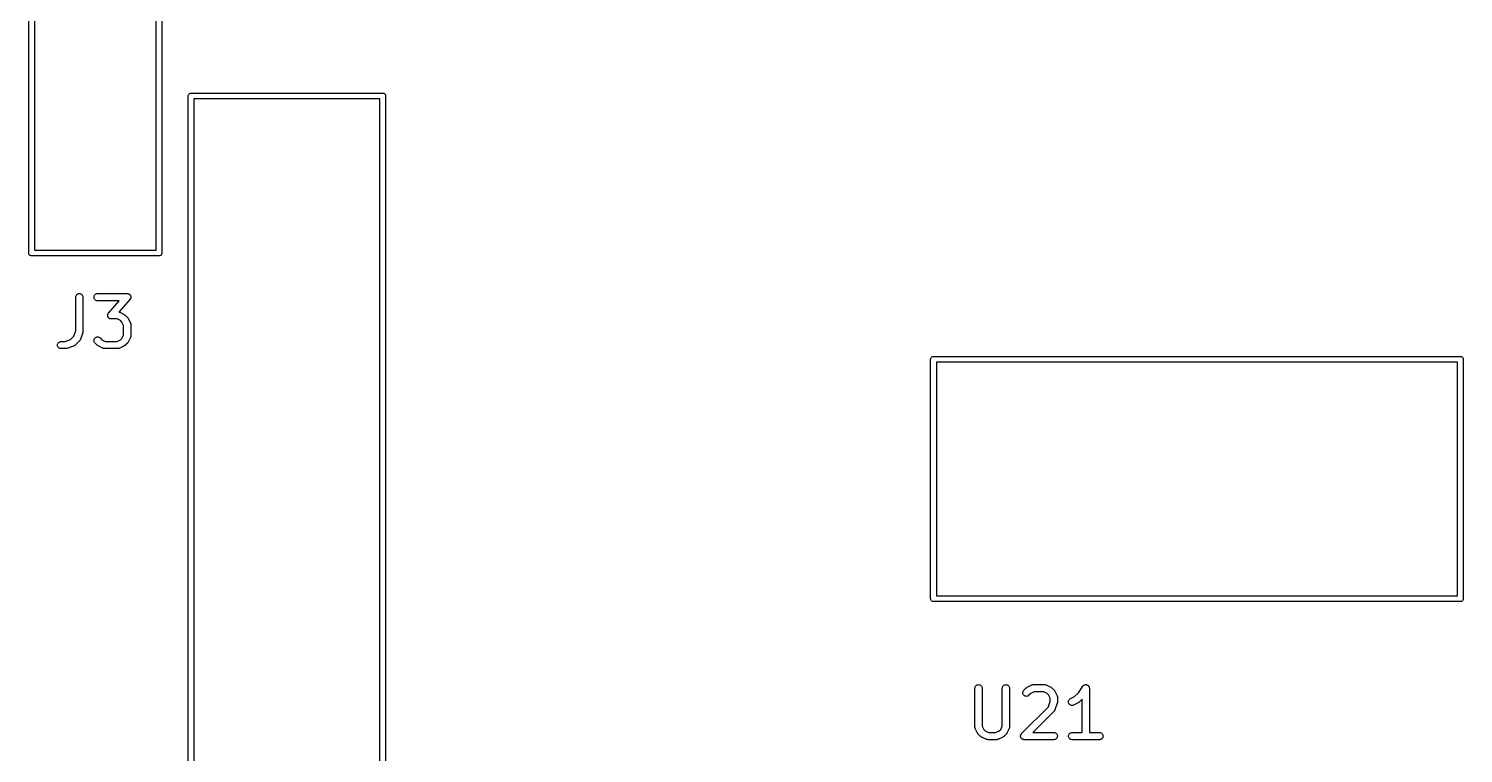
# Model space of a CAD drawing. Extents: x 0.8 to 4.32, y -4.33 to -0.8.
# Drawn here: x 0.802 to 1.981, y -2.007 to -1.411 of the extents above; entities that cross this region are included whole.
import ezdxf

# ---------------------------------------------------------------- set-up
doc = ezdxf.new("R2010")
doc.units = 0
doc.header["$MEASUREMENT"] = 0
doc.layers.add('BLACK', color=7, linetype='CONTINUOUS')

msp = doc.modelspace()

# ---------------------------------------------------------------- linework, layer by layer
at = {"layer": 'BLACK', "linetype": 'CONTINUOUS'}
for p, q in [((0.801575, -1.59555), (0.801575, -1.09342)), ((0.806299, -1.09567), (0.806299, -1.59331)), ((0.906299, -1.59331), (0.906299, -1.09567)), ((0.911024, -1.09342), (0.911024, -1.59555)), ((0.932666, -1.46654), (0.932711, -1.46607)), ((0.932677, -1.46665), (0.932666, -1.46654)), ((0.932677, -1.89949), (0.932677, -1.46665)), ((0.932711, -1.46607), (0.932846, -1.46563)), ((0.932846, -1.46563), (0.933066, -1.46522)), ((0.933066, -1.46522), (0.933361, -1.46486)), ((0.933361, -1.46486), (0.933721, -1.46456)), ((0.933721, -1.46456), (0.934131, -1.46434)), ((0.934131, -1.46434), (0.934576, -1.46421)), ((0.934576, -1.46421), (0.934923, -1.46417)), ((0.934923, -1.46417), (0.935039, -1.46416)), ((0.934923, -1.46417), (0.934923, -1.46417)), ((0.935039, -1.46416), (0.935155, -1.46417)), ((0.935155, -1.46417), (1.0924, -1.46417)), ((1.09016, -1.4689), (0.937402, -1.4689)), ((0.937402, -1.4689), (0.937402, -2.12362)), ((1.09016, -1.89949), (1.09016, -1.4689)), ((1.0924, -1.46417), (1.09252, -1.46416)), ((1.09252, -1.46416), (1.09264, -1.46417)), ((1.09264, -1.46417), (1.09264, -1.46417)), ((1.09264, -1.46417), (1.09298, -1.46421)), ((1.09298, -1.46421), (1.09343, -1.46434)), ((1.09343, -1.46434), (1.09384, -1.46456)), ((1.09384, -1.46456), (1.0942, -1.46486)), ((1.0942, -1.46486), (1.09449, -1.46522)), ((1.09449, -1.46522), (1.09471, -1.46563)), ((1.09471, -1.46563), (1.09485, -1.46607)), ((1.09485, -1.46607), (1.09489, -1.46654)), ((1.09489, -1.46654), (1.09488, -1.46665)), ((1.09488, -1.46665), (1.09488, -2.24763)), ((0.801563, -1.59567), (0.801575, -1.59555)), ((0.801609, -1.59613), (0.801563, -1.59567)), ((0.801744, -1.59658), (0.801609, -1.59613)), ((0.801963, -1.59699), (0.801744, -1.59658)), ((0.802259, -1.59735), (0.801963, -1.59699)), ((0.802618, -1.59764), (0.802259, -1.59735)), ((0.803029, -1.59786), (0.802618, -1.59764)), ((0.803474, -1.598), (0.803029, -1.59786)), ((0.803821, -1.59803), (0.803474, -1.598)), ((0.803937, -1.59804), (0.803821, -1.59803)), ((0.803821, -1.59803), (0.803821, -1.59803)), ((0.804053, -1.59803), (0.803937, -1.59804)), ((0.908545, -1.59803), (0.804053, -1.59803)), ((0.806299, -1.59331), (0.906299, -1.59331)), ((0.908661, -1.59804), (0.908545, -1.59803)), ((0.909124, -1.598), (0.908661, -1.59804)), ((0.90957, -1.59786), (0.909124, -1.598)), ((0.90998, -1.59764), (0.90957, -1.59786)), ((0.91034, -1.59735), (0.90998, -1.59764)), ((0.910635, -1.59699), (0.91034, -1.59735)), ((0.910854, -1.59658), (0.910635, -1.59699)), ((0.910989, -1.59613), (0.910854, -1.59658)), ((0.911024, -1.59579), (0.910989, -1.59613)), ((0.911024, -1.59555), (0.911035, -1.59567)), ((0.911035, -1.59567), (0.911024, -1.59579)), ((0.911024, -1.59579), (0.911024, -1.59579)), ((0.840223, -1.63194), (0.840288, -1.63137)), ((0.840223, -1.63198), (0.840223, -1.63194)), ((0.840223, -1.65963), (0.840223, -1.63198)), ((0.840288, -1.63137), (0.840462, -1.63082)), ((0.840462, -1.63082), (0.840739, -1.63032)), ((0.840739, -1.63032), (0.84111, -1.62987)), ((0.84111, -1.62987), (0.841559, -1.62951)), ((0.841559, -1.62951), (0.84207, -1.62925)), ((0.84207, -1.62925), (0.842623, -1.62908)), ((0.842623, -1.62908), (0.843196, -1.62903)), ((0.843196, -1.62903), (0.84377, -1.62909)), ((0.84377, -1.62909), (0.84432, -1.62926)), ((0.84432, -1.62926), (0.844827, -1.62954)), ((0.844827, -1.62954), (0.845271, -1.6299)), ((0.845271, -1.6299), (0.845635, -1.63035)), ((0.845635, -1.63035), (0.845906, -1.63086)), ((0.845906, -1.63086), (0.846072, -1.63141)), ((0.846072, -1.63141), (0.846129, -1.63198)), ((0.846129, -1.63198), (0.846129, -1.6601)), ((0.855221, -1.63196), (0.855282, -1.63139)), ((0.855274, -1.63254), (0.855221, -1.63196)), ((0.855436, -1.63309), (0.855274, -1.63254)), ((0.855282, -1.63139), (0.855452, -1.63084)), ((0.855703, -1.6336), (0.855436, -1.63309)), ((0.855452, -1.63084), (0.855726, -1.63033)), ((0.856064, -1.63405), (0.855703, -1.6336)), ((0.855726, -1.63033), (0.856093, -1.62989)), ((0.856506, -1.63442), (0.856064, -1.63405)), ((0.856093, -1.62989), (0.85654, -1.62952)), ((0.857011, -1.6347), (0.856506, -1.63442)), ((0.85654, -1.62952), (0.857049, -1.62925)), ((0.85756, -1.63487), (0.857011, -1.6347)), ((0.857049, -1.62925), (0.8576, -1.62909)), ((0.858133, -1.63494), (0.85756, -1.63487)), ((0.8576, -1.62909), (0.858174, -1.62903)), ((0.858174, -1.63494), (0.858133, -1.63494)), ((0.858174, -1.62903), (0.882546, -1.62903)), ((0.876039, -1.63494), (0.858174, -1.63494)), ((0.8672, -1.64504), (0.876039, -1.63494)), ((0.884768, -1.63393), (0.875835, -1.64414)), ((0.882546, -1.62903), (0.882587, -1.62903)), ((0.882587, -1.62903), (0.882771, -1.62905)), ((0.882771, -1.62905), (0.882956, -1.62906)), ((0.882956, -1.62906), (0.883057, -1.62908)), ((0.883057, -1.62908), (0.88316, -1.6291)), ((0.88316, -1.6291), (0.883336, -1.62915)), ((0.883336, -1.62915), (0.883516, -1.62919)), ((0.883516, -1.62919), (0.88361, -1.62924)), ((0.88361, -1.62924), (0.883709, -1.62927)), ((0.883709, -1.62927), (0.883871, -1.62936)), ((0.883871, -1.62936), (0.884039, -1.62944)), ((0.884039, -1.62944), (0.884123, -1.6295)), ((0.884123, -1.6295), (0.884214, -1.62955)), ((0.884214, -1.62955), (0.884356, -1.62967)), ((0.884356, -1.62967), (0.884506, -1.62977)), ((0.884506, -1.62977), (0.884576, -1.62985)), ((0.884576, -1.62985), (0.884656, -1.62992)), ((0.884656, -1.62992), (0.884771, -1.63006)), ((0.884876, -1.63378), (0.884768, -1.63393)), ((0.884771, -1.63006), (0.884897, -1.6302)), ((0.884994, -1.63363), (0.884876, -1.63378)), ((0.884897, -1.6302), (0.884952, -1.63029)), ((0.884952, -1.63029), (0.885017, -1.63037)), ((0.885043, -1.63354), (0.884994, -1.63363)), ((0.885017, -1.63037), (0.885102, -1.63053)), ((0.885103, -1.63346), (0.885043, -1.63354)), ((0.885102, -1.63053), (0.8852, -1.63069)), ((0.88518, -1.63329), (0.885103, -1.63346)), ((0.885268, -1.63313), (0.88518, -1.63329)), ((0.8852, -1.63069), (0.885236, -1.63079)), ((0.885236, -1.63079), (0.885284, -1.63088)), ((0.885299, -1.63303), (0.885268, -1.63313)), ((0.885284, -1.63088), (0.885336, -1.63105)), ((0.885341, -1.63293), (0.885299, -1.63303)), ((0.885336, -1.63105), (0.885401, -1.63123)), ((0.885384, -1.63275), (0.885341, -1.63293)), ((0.885438, -1.63258), (0.885384, -1.63275)), ((0.885401, -1.63123), (0.885417, -1.63133)), ((0.885417, -1.63133), (0.885446, -1.63143)), ((0.885449, -1.63247), (0.885438, -1.63258)), ((0.885446, -1.63143), (0.885463, -1.63161)), ((0.885473, -1.63237), (0.885449, -1.63247)), ((0.885463, -1.63161), (0.885493, -1.6318)), ((0.885479, -1.63219), (0.885473, -1.63237)), ((0.885499, -1.632), (0.885479, -1.63219)), ((0.885493, -1.6318), (0.885489, -1.6319)), ((0.885489, -1.6319), (0.885499, -1.632)), ((0.86647, -1.64696), (0.866489, -1.64678)), ((0.866479, -1.64706), (0.86647, -1.64696)), ((0.866476, -1.64717), (0.866479, -1.64706)), ((0.866505, -1.64735), (0.866476, -1.64717)), ((0.866489, -1.64678), (0.866496, -1.64659)), ((0.866496, -1.64659), (0.866519, -1.64649)), ((0.866522, -1.64753), (0.866505, -1.64735)), ((0.866519, -1.64649), (0.86653, -1.64639)), ((0.866551, -1.64763), (0.866522, -1.64753)), ((0.86653, -1.64639), (0.866585, -1.64621)), ((0.866568, -1.64774), (0.866551, -1.64763)), ((0.866633, -1.64791), (0.866568, -1.64774)), ((0.866585, -1.64621), (0.866627, -1.64603)), ((0.866627, -1.64603), (0.86667, -1.64594)), ((0.866685, -1.64809), (0.866633, -1.64791)), ((0.86667, -1.64594), (0.866701, -1.64584)), ((0.866733, -1.64818), (0.866685, -1.64809)), ((0.866701, -1.64584), (0.866788, -1.64567)), ((0.866769, -1.64828), (0.866733, -1.64818)), ((0.866866, -1.64843), (0.866769, -1.64828)), ((0.866788, -1.64567), (0.866865, -1.64551)), ((0.866865, -1.64551), (0.866925, -1.64542)), ((0.866952, -1.6486), (0.866866, -1.64843)), ((0.866925, -1.64542), (0.866975, -1.64533)), ((0.867017, -1.64868), (0.866952, -1.6486)), ((0.866975, -1.64533), (0.867093, -1.64519)), ((0.867071, -1.64877), (0.867017, -1.64868)), ((0.867197, -1.6489), (0.867071, -1.64877)), ((0.867093, -1.64519), (0.8672, -1.64504)), ((0.867313, -1.64905), (0.867197, -1.6489)), ((0.867392, -1.64911), (0.867313, -1.64905)), ((0.867463, -1.64919), (0.867392, -1.64911)), ((0.867613, -1.6493), (0.867463, -1.64919)), ((0.867754, -1.64942), (0.867613, -1.6493)), ((0.867845, -1.64947), (0.867754, -1.64942)), ((0.867929, -1.64953), (0.867845, -1.64947)), ((0.868097, -1.64961), (0.867929, -1.64953)), ((0.868259, -1.6497), (0.868097, -1.64961)), ((0.868358, -1.64973), (0.868259, -1.6497)), ((0.868452, -1.64977), (0.868358, -1.64973)), ((0.868632, -1.64981), (0.868452, -1.64977)), ((0.868809, -1.64987), (0.868632, -1.64981)), ((0.868912, -1.64988), (0.868809, -1.64987)), ((0.869012, -1.64991), (0.868912, -1.64988)), ((0.869197, -1.64991), (0.869012, -1.64991)), ((0.869381, -1.64993), (0.869197, -1.64991)), ((0.869423, -1.64993), (0.869381, -1.64993)), ((0.87435, -1.64993), (0.869423, -1.64993)), ((0.877047, -1.65128), (0.87435, -1.64993)), ((0.875835, -1.64414), (0.876018, -1.64421)), ((0.876018, -1.64421), (0.87621, -1.64427)), ((0.87621, -1.64427), (0.876286, -1.64431)), ((0.876286, -1.64431), (0.876367, -1.64434)), ((0.876367, -1.64434), (0.880117, -1.64622)), ((0.880117, -1.64622), (0.880154, -1.64623)), ((0.880154, -1.64623), (0.880293, -1.64632)), ((0.880293, -1.64632), (0.880439, -1.6464)), ((0.880439, -1.6464), (0.880534, -1.64648)), ((0.880534, -1.64648), (0.880637, -1.64655)), ((0.880637, -1.64655), (0.880756, -1.64666)), ((0.880756, -1.64666), (0.880884, -1.64677)), ((0.880884, -1.64677), (0.882759, -1.64864)), ((0.882759, -1.64864), (0.882788, -1.64867)), ((0.882788, -1.64867), (0.882891, -1.6488)), ((0.882891, -1.6488), (0.883005, -1.64892)), ((0.883005, -1.64892), (0.883071, -1.64903)), ((0.883071, -1.64903), (0.883148, -1.64912)), ((0.883148, -1.64912), (0.883224, -1.64927)), ((0.883224, -1.64927), (0.883312, -1.64941)), ((0.883312, -1.64941), (0.885187, -1.65316)), ((0.83872, -1.66413), (0.840223, -1.65963)), ((0.845977, -1.66104), (0.844102, -1.66666)), ((0.846014, -1.66088), (0.845977, -1.66104)), ((0.846064, -1.66072), (0.846014, -1.66088)), ((0.846078, -1.6606), (0.846064, -1.66072)), ((0.846105, -1.66048), (0.846078, -1.6606)), ((0.84611, -1.66031), (0.846105, -1.66048)), ((0.846128, -1.66015), (0.84611, -1.66031)), ((0.846129, -1.6601), (0.846128, -1.66015)), ((0.878244, -1.65248), (0.877047, -1.65128)), ((0.879593, -1.65518), (0.878244, -1.65248)), ((0.879593, -1.66316), (0.879593, -1.65518)), ((0.885187, -1.65316), (0.885205, -1.6532)), ((0.885205, -1.6532), (0.885235, -1.65328)), ((0.885235, -1.65328), (0.885276, -1.65336)), ((0.885276, -1.65336), (0.885334, -1.65355)), ((0.885334, -1.65355), (0.885404, -1.65374)), ((0.885404, -1.65374), (0.885417, -1.65382)), ((0.885417, -1.65382), (0.885442, -1.65391)), ((0.885442, -1.65391), (0.885462, -1.65411)), ((0.885462, -1.65411), (0.885494, -1.65431)), ((0.885494, -1.65431), (0.88549, -1.65439)), ((0.88549, -1.65439), (0.885499, -1.65448)), ((0.885499, -1.65448), (0.885499, -1.66385)), ((0.825225, -1.67133), (0.825285, -1.67076)), ((0.825277, -1.67191), (0.825225, -1.67133)), ((0.82544, -1.67246), (0.825277, -1.67191)), ((0.825285, -1.67076), (0.825456, -1.67021)), ((0.825707, -1.67297), (0.82544, -1.67246)), ((0.825456, -1.67021), (0.82573, -1.6697)), ((0.826068, -1.67342), (0.825707, -1.67297)), ((0.82573, -1.6697), (0.826097, -1.66926)), ((0.826509, -1.67379), (0.826068, -1.67342)), ((0.826097, -1.66926), (0.826544, -1.66889)), ((0.827014, -1.67407), (0.826509, -1.67379)), ((0.826544, -1.66889), (0.827053, -1.66862)), ((0.827564, -1.67424), (0.827014, -1.67407)), ((0.827053, -1.66862), (0.827604, -1.66846)), ((0.828136, -1.67431), (0.827564, -1.67424)), ((0.827604, -1.66846), (0.828178, -1.6684)), ((0.828178, -1.67431), (0.828136, -1.67431)), ((0.828178, -1.6684), (0.831448, -1.6684)), ((0.831927, -1.67431), (0.828178, -1.67431)), ((0.831448, -1.6684), (0.835956, -1.6669)), ((0.832093, -1.67429), (0.831927, -1.67431)), ((0.832258, -1.67429), (0.832093, -1.67429)), ((0.832378, -1.67426), (0.832258, -1.67429)), ((0.832501, -1.67425), (0.832378, -1.67426)), ((0.83266, -1.6742), (0.832501, -1.67425)), ((0.832822, -1.67417), (0.83266, -1.6742)), ((0.832861, -1.67415), (0.832822, -1.67417)), ((0.838485, -1.67228), (0.832861, -1.67415)), ((0.835956, -1.6669), (0.83872, -1.66413)), ((0.838564, -1.67224), (0.838485, -1.67228)), ((0.838648, -1.67222), (0.838564, -1.67224)), ((0.838827, -1.67213), (0.838648, -1.67222)), ((0.839012, -1.67205), (0.838827, -1.67213)), ((0.839083, -1.672), (0.839012, -1.67205)), ((0.83916, -1.67196), (0.839083, -1.672)), ((0.839318, -1.67183), (0.83916, -1.67196)), ((0.839482, -1.67171), (0.839318, -1.67183)), ((0.839542, -1.67165), (0.839482, -1.67171)), ((0.83961, -1.6716), (0.839542, -1.67165)), ((0.839639, -1.67157), (0.83961, -1.6716)), ((0.843389, -1.66782), (0.839639, -1.67157)), ((0.843444, -1.66775), (0.843389, -1.66782)), ((0.843508, -1.66769), (0.843444, -1.66775)), ((0.843627, -1.66753), (0.843508, -1.66769)), ((0.843755, -1.66737), (0.843627, -1.66753)), ((0.843796, -1.6673), (0.843755, -1.66737)), ((0.843847, -1.66722), (0.843796, -1.6673)), ((0.843932, -1.66704), (0.843847, -1.66722)), ((0.844027, -1.66686), (0.843932, -1.66704)), ((0.844052, -1.66678), (0.844027, -1.66686)), ((0.844089, -1.6667), (0.844052, -1.66678)), ((0.844102, -1.66666), (0.844089, -1.6667)), ((0.855221, -1.66757), (0.855284, -1.667)), ((0.855272, -1.66815), (0.855221, -1.66757)), ((0.855432, -1.6687), (0.855272, -1.66815)), ((0.855284, -1.667), (0.855456, -1.66645)), ((0.855698, -1.66921), (0.855432, -1.6687)), ((0.855456, -1.66645), (0.855732, -1.66594)), ((0.856057, -1.66966), (0.855698, -1.66921)), ((0.855732, -1.66594), (0.856101, -1.6655)), ((0.856086, -1.66969), (0.856057, -1.66966)), ((0.857961, -1.67157), (0.856086, -1.66969)), ((0.856101, -1.6655), (0.856549, -1.66514)), ((0.856549, -1.66514), (0.857058, -1.66487)), ((0.857058, -1.66487), (0.857611, -1.66471)), ((0.857611, -1.66471), (0.858184, -1.66465)), ((0.858089, -1.67167), (0.857961, -1.67157)), ((0.858208, -1.67179), (0.858089, -1.67167)), ((0.858184, -1.66465), (0.858758, -1.66471)), ((0.858311, -1.67185), (0.858208, -1.67179)), ((0.858406, -1.67193), (0.858311, -1.67185)), ((0.858552, -1.67201), (0.858406, -1.67193)), ((0.858691, -1.6721), (0.858552, -1.67201)), ((0.858728, -1.67212), (0.858691, -1.6721)), ((0.862478, -1.67399), (0.858728, -1.67212)), ((0.858758, -1.66471), (0.859309, -1.66488)), ((0.859309, -1.66488), (0.859817, -1.66515)), ((0.859817, -1.66515), (0.860262, -1.66552)), ((0.860262, -1.66552), (0.861798, -1.66705)), ((0.861798, -1.66705), (0.864495, -1.6684)), ((0.862559, -1.67403), (0.862478, -1.67399)), ((0.862635, -1.67407), (0.862559, -1.67403)), ((0.862827, -1.67413), (0.862635, -1.67407)), ((0.863016, -1.6742), (0.862827, -1.67413)), ((0.863102, -1.67422), (0.863016, -1.6742)), ((0.863184, -1.67424), (0.863102, -1.67422)), ((0.863385, -1.67426), (0.863184, -1.67424)), ((0.863584, -1.6743), (0.863385, -1.67426)), ((0.863671, -1.6743), (0.863584, -1.6743)), ((0.863757, -1.67431), (0.863671, -1.6743)), ((0.863798, -1.67431), (0.863757, -1.67431)), ((0.875047, -1.67431), (0.863798, -1.67431)), ((0.864495, -1.6684), (0.87435, -1.6684)), ((0.87435, -1.6684), (0.877047, -1.66705)), ((0.875133, -1.6743), (0.875047, -1.67431)), ((0.87522, -1.6743), (0.875133, -1.6743)), ((0.875419, -1.67427), (0.87522, -1.6743)), ((0.87562, -1.67425), (0.875419, -1.67427)), ((0.875704, -1.67422), (0.87562, -1.67425)), ((0.875789, -1.67421), (0.875704, -1.67422)), ((0.875979, -1.67414), (0.875789, -1.67421)), ((0.876172, -1.67408), (0.875979, -1.67414)), ((0.876249, -1.67404), (0.876172, -1.67408)), ((0.87633, -1.67401), (0.876249, -1.67404)), ((0.876367, -1.67399), (0.87633, -1.67401)), ((0.880117, -1.67212), (0.876367, -1.67399)), ((0.877047, -1.66705), (0.878244, -1.66585)), ((0.878244, -1.66585), (0.879593, -1.66316)), ((0.880257, -1.67203), (0.880117, -1.67212)), ((0.880405, -1.67196), (0.880257, -1.67203)), ((0.880501, -1.67188), (0.880405, -1.67196)), ((0.880605, -1.67181), (0.880501, -1.67188)), ((0.880725, -1.6717), (0.880605, -1.67181)), ((0.880855, -1.6716), (0.880725, -1.6717)), ((0.880884, -1.67157), (0.880855, -1.6716)), ((0.882759, -1.66969), (0.880884, -1.67157)), ((0.882864, -1.66956), (0.882759, -1.66969)), ((0.88298, -1.66944), (0.882864, -1.66956)), ((0.883047, -1.66934), (0.88298, -1.66944)), ((0.883125, -1.66925), (0.883047, -1.66934)), ((0.883203, -1.6691), (0.883125, -1.66925)), ((0.883294, -1.66896), (0.883203, -1.6691)), ((0.883312, -1.66892), (0.883294, -1.66896)), ((0.885187, -1.66518), (0.883312, -1.66892)), ((0.885218, -1.66509), (0.885187, -1.66518)), ((0.88526, -1.66502), (0.885218, -1.66509)), ((0.885321, -1.66483), (0.88526, -1.66502)), ((0.885393, -1.66464), (0.885321, -1.66483)), ((0.885408, -1.66455), (0.885393, -1.66464)), ((0.885434, -1.66447), (0.885408, -1.66455)), ((0.885457, -1.66427), (0.885434, -1.66447)), ((0.885491, -1.66407), (0.885457, -1.66427)), ((0.885498, -1.6639), (0.885489, -1.66398)), ((0.885489, -1.66398), (0.885491, -1.66407)), ((0.885499, -1.66385), (0.885498, -1.6639)), ((1.5429, -1.68307), (1.54295, -1.68261)), ((1.54291, -1.68319), (1.5429, -1.68307)), ((1.54291, -1.87981), (1.54291, -1.68319)), ((1.54295, -1.68261), (1.54308, -1.68216)), ((1.54308, -1.68216), (1.5433, -1.68175)), ((1.5433, -1.68175), (1.5436, -1.68139)), ((1.5436, -1.68139), (1.54396, -1.6811)), ((1.54396, -1.6811), (1.54437, -1.68088)), ((1.54437, -1.68088), (1.54481, -1.68074)), ((1.54481, -1.68074), (1.54516, -1.68071)), ((1.54516, -1.68071), (1.54528, -1.6807)), ((1.54516, -1.68071), (1.54516, -1.68071)), ((1.54528, -1.6807), (1.54539, -1.68071)), ((1.54539, -1.68071), (1.97823, -1.68071)), ((1.54764, -1.68543), (1.54764, -1.87756)), ((1.97598, -1.68543), (1.54764, -1.68543)), ((1.97598, -1.87756), (1.97598, -1.68543)), ((1.97823, -1.68071), (1.97835, -1.6807)), ((1.97835, -1.6807), (1.97846, -1.68071)), ((1.97846, -1.68071), (1.97846, -1.68071)), ((1.97846, -1.68071), (1.97881, -1.68074)), ((1.97881, -1.68074), (1.97925, -1.68088)), ((1.97925, -1.68088), (1.97967, -1.6811)), ((1.97967, -1.6811), (1.98002, -1.68139)), ((1.98002, -1.68139), (1.98032, -1.68175)), ((1.98032, -1.68175), (1.98054, -1.68216)), ((1.98054, -1.68216), (1.98067, -1.68261)), ((1.98067, -1.68261), (1.98072, -1.68307)), ((1.98072, -1.68307), (1.98071, -1.68319)), ((1.98071, -1.68319), (1.98071, -1.87981)), ((1.5429, -1.87992), (1.54291, -1.87981)), ((1.54295, -1.88038), (1.5429, -1.87992)), ((1.54308, -1.88083), (1.54295, -1.88038)), ((1.5433, -1.88124), (1.54308, -1.88083)), ((1.5436, -1.8816), (1.5433, -1.88124)), ((1.54396, -1.88189), (1.5436, -1.8816)), ((1.54437, -1.88211), (1.54396, -1.88189)), ((1.54481, -1.88225), (1.54437, -1.88211)), ((1.54528, -1.88229), (1.54481, -1.88225)), ((1.54539, -1.88228), (1.54528, -1.88229)), ((1.97823, -1.88228), (1.54539, -1.88228)), ((1.54764, -1.87756), (1.97598, -1.87756)), ((1.97835, -1.88229), (1.97823, -1.88228)), ((1.97881, -1.88225), (1.97835, -1.88229)), ((1.97925, -1.88211), (1.97881, -1.88225)), ((1.97967, -1.88189), (1.97925, -1.88211)), ((1.98002, -1.8816), (1.97967, -1.88189)), ((1.98032, -1.88124), (1.98002, -1.8816)), ((1.98054, -1.88083), (1.98032, -1.88124)), ((1.98067, -1.88038), (1.98054, -1.88083)), ((1.98071, -1.88004), (1.98067, -1.88038)), ((1.98071, -1.87981), (1.98072, -1.87992)), ((1.98072, -1.87992), (1.98071, -1.88004)), ((1.98071, -1.88004), (1.98071, -1.88004)), ((0.932677, -2.12362), (0.932677, -1.89949)), ((1.09016, -2.24763), (1.09016, -1.89949)), ((1.09016, -1.89949), (1.09016, -1.89949)), ((1.57932, -1.95345), (1.57938, -1.95287)), ((1.57932, -1.95349), (1.57932, -1.95345)), ((1.57932, -1.98536), (1.57932, -1.95349)), ((1.57938, -1.95287), (1.57956, -1.95232)), ((1.57956, -1.95232), (1.57984, -1.95182)), ((1.57984, -1.95182), (1.58021, -1.95138)), ((1.58021, -1.95138), (1.58065, -1.95102)), ((1.58065, -1.95102), (1.58117, -1.95075)), ((1.58117, -1.95075), (1.58172, -1.95059)), ((1.58172, -1.95059), (1.58229, -1.95053)), ((1.58229, -1.95053), (1.58287, -1.95059)), ((1.58287, -1.95059), (1.58342, -1.95077)), ((1.58342, -1.95077), (1.58392, -1.95104)), ((1.58392, -1.95104), (1.58437, -1.95141)), ((1.58437, -1.95141), (1.58473, -1.95185)), ((1.58473, -1.95185), (1.585, -1.95236)), ((1.585, -1.95236), (1.58517, -1.95291)), ((1.58517, -1.95291), (1.58522, -1.95349)), ((1.58522, -1.95349), (1.58522, -1.98466)), ((1.60182, -1.95345), (1.60188, -1.95287)), ((1.60182, -1.95349), (1.60182, -1.95345)), ((1.60182, -1.98466), (1.60182, -1.95349)), ((1.60188, -1.95287), (1.60206, -1.95232)), ((1.60206, -1.95232), (1.60233, -1.95182)), ((1.60233, -1.95182), (1.6027, -1.95138)), ((1.6027, -1.95138), (1.60315, -1.95102)), ((1.60315, -1.95102), (1.60366, -1.95075)), ((1.60366, -1.95075), (1.60422, -1.95059)), ((1.60422, -1.95059), (1.60479, -1.95053)), ((1.60479, -1.95053), (1.60536, -1.95059)), ((1.60536, -1.95059), (1.60591, -1.95077)), ((1.60591, -1.95077), (1.60642, -1.95104)), ((1.60642, -1.95104), (1.60686, -1.95141)), ((1.60686, -1.95141), (1.60723, -1.95185)), ((1.60723, -1.95185), (1.6075, -1.95236)), ((1.6075, -1.95236), (1.60767, -1.95291)), ((1.60767, -1.95291), (1.60772, -1.95349)), ((1.60772, -1.95349), (1.60772, -1.98536)), ((1.61869, -1.95723), (1.61875, -1.95665)), ((1.61874, -1.9578), (1.61869, -1.95723)), ((1.61875, -1.95665), (1.61892, -1.9561)), ((1.61892, -1.9561), (1.61919, -1.95559)), ((1.61919, -1.95559), (1.61955, -1.95515)), ((1.61955, -1.95515), (1.62143, -1.95327)), ((1.62143, -1.95327), (1.62146, -1.95325)), ((1.62146, -1.95325), (1.62159, -1.95314)), ((1.62159, -1.95314), (1.62171, -1.95303)), ((1.62171, -1.95303), (1.62181, -1.95296)), ((1.62181, -1.95296), (1.62191, -1.95289)), ((1.62191, -1.95289), (1.62206, -1.95281)), ((1.62206, -1.95281), (1.6222, -1.95272)), ((1.6222, -1.95272), (1.62595, -1.95085)), ((1.62796, -1.95644), (1.62527, -1.95779)), ((1.62595, -1.95085), (1.62598, -1.95083)), ((1.62598, -1.95083), (1.62606, -1.9508)), ((1.62606, -1.9508), (1.62614, -1.95076)), ((1.62614, -1.95076), (1.62633, -1.9507)), ((1.62633, -1.9507), (1.62652, -1.95063)), ((1.62652, -1.95063), (1.62661, -1.95062)), ((1.62661, -1.95062), (1.62669, -1.95059)), ((1.62669, -1.95059), (1.62689, -1.95057)), ((1.62689, -1.95057), (1.62709, -1.95054)), ((1.62709, -1.95054), (1.62718, -1.95054)), ((1.62718, -1.95054), (1.62727, -1.95053)), ((1.62727, -1.95053), (1.63664, -1.95053)), ((1.63594, -1.95644), (1.62796, -1.95644)), ((1.63864, -1.95779), (1.63594, -1.95644)), ((1.63664, -1.95053), (1.63668, -1.95053)), ((1.63668, -1.95053), (1.63677, -1.95054)), ((1.63677, -1.95054), (1.63685, -1.95054)), ((1.63685, -1.95054), (1.63705, -1.95058)), ((1.63705, -1.95058), (1.63725, -1.9506)), ((1.63725, -1.9506), (1.63734, -1.95063)), ((1.63734, -1.95063), (1.63742, -1.95064)), ((1.63742, -1.95064), (1.63761, -1.95071)), ((1.63761, -1.95071), (1.6378, -1.95077)), ((1.6378, -1.95077), (1.63788, -1.95082)), ((1.63788, -1.95082), (1.63796, -1.95085)), ((1.63796, -1.95085), (1.64171, -1.95272)), ((1.64171, -1.95272), (1.64175, -1.95274)), ((1.64175, -1.95274), (1.64189, -1.95283)), ((1.64189, -1.95283), (1.64203, -1.95291)), ((1.64203, -1.95291), (1.64213, -1.95299)), ((1.64213, -1.95299), (1.64223, -1.95305)), ((1.64223, -1.95305), (1.64235, -1.95317)), ((1.64235, -1.95317), (1.64248, -1.95327)), ((1.64248, -1.95327), (1.64435, -1.95515)), ((1.64435, -1.95515), (1.64438, -1.95518)), ((1.64438, -1.95518), (1.64448, -1.95531)), ((1.64448, -1.95531), (1.6446, -1.95543)), ((1.6446, -1.95543), (1.64466, -1.95553)), ((1.64466, -1.95553), (1.64474, -1.95563)), ((1.64474, -1.95563), (1.64482, -1.95578)), ((1.64482, -1.95578), (1.64491, -1.95592)), ((1.64491, -1.95592), (1.64678, -1.95967)), ((1.66114, -1.96043), (1.66434, -1.95723)), ((1.66434, -1.95723), (1.66793, -1.95185)), ((1.66793, -1.95185), (1.66795, -1.95182)), ((1.66795, -1.95182), (1.66813, -1.9516)), ((1.66795, -1.95182), (1.66795, -1.95182)), ((1.66795, -1.95182), (1.66795, -1.95182)), ((1.66795, -1.95182), (1.66795, -1.95182)), ((1.66813, -1.9516), (1.66832, -1.95138)), ((1.66832, -1.95137), (1.66855, -1.9512)), ((1.66832, -1.95138), (1.66832, -1.95137)), ((1.66832, -1.95138), (1.66832, -1.95138)), ((1.66855, -1.9512), (1.66877, -1.95102)), ((1.66877, -1.95101), (1.66903, -1.95088)), ((1.66877, -1.95102), (1.66877, -1.95101)), ((1.66877, -1.95102), (1.66877, -1.95102)), ((1.66903, -1.95088), (1.66928, -1.95075)), ((1.66928, -1.95075), (1.66955, -1.95067)), ((1.66928, -1.95075), (1.66928, -1.95075)), ((1.66928, -1.95075), (1.66928, -1.95075)), ((1.66955, -1.95067), (1.66983, -1.95059)), ((1.66983, -1.95059), (1.66984, -1.95059)), ((1.66984, -1.95059), (1.67011, -1.95056)), ((1.66984, -1.95059), (1.66984, -1.95059)), ((1.67011, -1.95056), (1.67041, -1.95053)), ((1.67041, -1.95053), (1.67041, -1.95053)), ((1.67041, -1.95053), (1.67069, -1.95056)), ((1.67041, -1.95053), (1.67041, -1.95053)), ((1.67069, -1.95056), (1.67098, -1.95059)), ((1.67098, -1.95059), (1.67098, -1.9506)), ((1.67098, -1.9506), (1.67098, -1.9506)), ((1.67098, -1.9506), (1.67125, -1.95068)), ((1.67125, -1.95068), (1.67153, -1.95077)), ((1.67153, -1.95077), (1.67153, -1.95077)), ((1.67153, -1.95077), (1.67153, -1.95077)), ((1.67153, -1.95077), (1.67177, -1.9509)), ((1.67177, -1.9509), (1.67204, -1.95104)), ((1.67204, -1.95104), (1.67204, -1.95104)), ((1.67204, -1.95104), (1.67204, -1.95104)), ((1.67204, -1.95104), (1.67225, -1.95121)), ((1.67225, -1.95121), (1.67248, -1.95141)), ((1.67248, -1.95141), (1.67248, -1.95141)), ((1.67248, -1.95141), (1.67248, -1.95141)), ((1.67248, -1.95141), (1.67266, -1.95163)), ((1.67266, -1.95163), (1.67285, -1.95185)), ((1.67285, -1.95185), (1.67285, -1.95186)), ((1.67285, -1.95186), (1.67285, -1.95186)), ((1.67285, -1.95186), (1.67298, -1.95211)), ((1.67298, -1.95211), (1.67312, -1.95236)), ((1.67312, -1.95236), (1.67312, -1.95236)), ((1.67312, -1.95236), (1.67312, -1.95237)), ((1.67312, -1.95237), (1.67319, -1.95262)), ((1.67319, -1.95262), (1.67328, -1.95291)), ((1.67328, -1.95291), (1.67328, -1.95292)), ((1.67328, -1.95292), (1.67328, -1.95292)), ((1.67328, -1.95292), (1.67331, -1.95321)), ((1.67331, -1.95321), (1.67334, -1.95349)), ((1.67334, -1.95349), (1.67334, -1.9899)), ((1.61768, -1.99077), (1.63968, -1.96877)), ((1.61891, -1.95835), (1.61874, -1.9578)), ((1.61918, -1.95886), (1.61891, -1.95835)), ((1.61954, -1.95931), (1.61918, -1.95886)), ((1.61998, -1.95968), (1.61954, -1.95931)), ((1.62049, -1.95995), (1.61998, -1.95968)), ((1.62104, -1.96013), (1.62049, -1.95995)), ((1.62161, -1.96019), (1.62104, -1.96013)), ((1.62219, -1.96014), (1.62161, -1.96019)), ((1.62274, -1.95998), (1.62219, -1.96014)), ((1.62325, -1.95971), (1.62274, -1.95998)), ((1.6237, -1.95935), (1.62325, -1.95971)), ((1.62373, -1.95932), (1.6237, -1.95935)), ((1.62527, -1.95779), (1.62373, -1.95932)), ((1.63984, -1.95899), (1.63864, -1.95779)), ((1.63968, -1.96877), (1.64119, -1.96426)), ((1.64119, -1.96168), (1.63984, -1.95899)), ((1.64119, -1.96426), (1.64119, -1.96168)), ((1.64694, -1.96567), (1.64507, -1.97129)), ((1.64678, -1.95967), (1.6468, -1.9597)), ((1.6468, -1.9597), (1.64683, -1.95978)), ((1.64683, -1.95978), (1.64687, -1.95986)), ((1.64687, -1.95986), (1.64693, -1.96005)), ((1.64693, -1.96005), (1.647, -1.96024)), ((1.64698, -1.96551), (1.64694, -1.96567)), ((1.64703, -1.96535), (1.64698, -1.96551)), ((1.647, -1.96024), (1.64701, -1.96033)), ((1.64701, -1.96033), (1.64704, -1.96041)), ((1.64704, -1.96523), (1.64703, -1.96535)), ((1.64704, -1.96041), (1.64706, -1.96061)), ((1.64707, -1.96511), (1.64704, -1.96523)), ((1.64706, -1.96061), (1.64709, -1.96081)), ((1.64709, -1.96478), (1.64707, -1.96494)), ((1.64707, -1.96494), (1.64707, -1.96511)), ((1.64709, -1.96081), (1.64708, -1.9609)), ((1.64708, -1.9609), (1.64709, -1.96099)), ((1.64709, -1.96099), (1.64709, -1.96474)), ((1.64709, -1.96474), (1.64709, -1.96478)), ((1.65619, -1.96493), (1.65621, -1.96435)), ((1.65628, -1.9655), (1.65619, -1.96493)), ((1.65621, -1.96435), (1.65634, -1.96379)), ((1.65649, -1.96604), (1.65628, -1.9655)), ((1.65634, -1.96379), (1.65658, -1.96327)), ((1.65679, -1.96653), (1.65649, -1.96604)), ((1.65658, -1.96327), (1.65691, -1.9628)), ((1.65718, -1.96695), (1.65679, -1.96653)), ((1.65691, -1.9628), (1.65733, -1.9624)), ((1.65765, -1.96729), (1.65718, -1.96695)), ((1.65733, -1.9624), (1.65782, -1.96209)), ((1.65817, -1.96753), (1.65765, -1.96729)), ((1.65782, -1.96209), (1.66114, -1.96043)), ((1.65873, -1.96766), (1.65817, -1.96753)), ((1.65931, -1.96768), (1.65873, -1.96766)), ((1.65988, -1.96759), (1.65931, -1.96768)), ((1.66042, -1.9674), (1.65988, -1.96759)), ((1.66046, -1.96738), (1.66042, -1.9674)), ((1.66421, -1.9655), (1.66046, -1.96738)), ((1.66435, -1.96541), (1.66421, -1.9655)), ((1.66449, -1.96534), (1.66435, -1.96541)), ((1.66459, -1.96526), (1.66449, -1.96534)), ((1.6647, -1.9652), (1.66459, -1.96526)), ((1.66482, -1.96508), (1.6647, -1.9652)), ((1.66495, -1.96498), (1.66482, -1.96508)), ((1.66497, -1.96495), (1.66495, -1.96498)), ((1.66743, -1.96249), (1.66497, -1.96495)), ((1.66743, -1.9899), (1.66743, -1.96249)), ((1.64435, -1.97245), (1.6269, -1.9899)), ((1.64441, -1.97238), (1.64435, -1.97245)), ((1.64447, -1.97232), (1.64441, -1.97238)), ((1.64459, -1.97216), (1.64447, -1.97232)), ((1.64472, -1.972), (1.64459, -1.97216)), ((1.64476, -1.97193), (1.64472, -1.972)), ((1.64481, -1.97186), (1.64476, -1.97193)), ((1.64489, -1.97167), (1.64481, -1.97186)), ((1.64499, -1.9715), (1.64489, -1.97167)), ((1.64502, -1.97141), (1.64499, -1.9715)), ((1.64505, -1.97133), (1.64502, -1.97141)), ((1.64507, -1.97129), (1.64505, -1.97133)), ((1.57933, -1.98544), (1.57932, -1.98536)), ((1.57932, -1.98553), (1.57933, -1.98544)), ((1.57936, -1.98573), (1.57932, -1.98553)), ((1.57938, -1.98593), (1.57936, -1.98573)), ((1.5794, -1.98602), (1.57938, -1.98593)), ((1.57941, -1.9861), (1.5794, -1.98602)), ((1.57948, -1.98629), (1.57941, -1.9861)), ((1.57954, -1.98648), (1.57948, -1.98629)), ((1.57958, -1.98656), (1.57954, -1.98648)), ((1.57961, -1.98664), (1.57958, -1.98656)), ((1.57963, -1.98668), (1.57961, -1.98664)), ((1.58151, -1.99043), (1.57963, -1.98668)), ((1.58159, -1.99057), (1.58151, -1.99043)), ((1.58167, -1.99072), (1.58159, -1.99057)), ((1.58175, -1.99081), (1.58167, -1.99072)), ((1.58181, -1.99092), (1.58175, -1.99081)), ((1.58193, -1.99104), (1.58181, -1.99092)), ((1.58203, -1.99117), (1.58193, -1.99104)), ((1.58206, -1.9912), (1.58203, -1.99117)), ((1.58393, -1.99307), (1.58206, -1.9912)), ((1.58522, -1.98466), (1.58657, -1.98736)), ((1.58657, -1.98736), (1.58777, -1.98856)), ((1.58777, -1.98856), (1.59047, -1.9899)), ((1.59047, -1.9899), (1.59657, -1.9899)), ((1.59657, -1.9899), (1.59927, -1.98856)), ((1.59927, -1.98856), (1.60047, -1.98736)), ((1.60047, -1.98736), (1.60182, -1.98466)), ((1.60498, -1.9912), (1.60311, -1.99307)), ((1.60509, -1.99107), (1.60498, -1.9912)), ((1.6052, -1.99095), (1.60509, -1.99107)), ((1.60527, -1.99085), (1.6052, -1.99095)), ((1.60535, -1.99075), (1.60527, -1.99085)), ((1.60543, -1.9906), (1.60535, -1.99075)), ((1.60552, -1.99047), (1.60543, -1.9906)), ((1.60554, -1.99043), (1.60552, -1.99047)), ((1.60741, -1.98668), (1.60554, -1.99043)), ((1.60744, -1.9866), (1.60741, -1.98668)), ((1.60748, -1.98652), (1.60744, -1.9866)), ((1.60754, -1.98633), (1.60748, -1.98652)), ((1.60762, -1.98614), (1.60754, -1.98633)), ((1.60763, -1.98605), (1.60762, -1.98614)), ((1.60766, -1.98597), (1.60763, -1.98605)), ((1.60768, -1.98577), (1.60766, -1.98597)), ((1.60771, -1.98557), (1.60768, -1.98577)), ((1.60772, -1.9854), (1.60771, -1.98549)), ((1.60771, -1.98549), (1.60771, -1.98557)), ((1.60772, -1.98536), (1.60772, -1.9854)), ((1.61681, -1.99284), (1.61684, -1.99256)), ((1.61684, -1.99256), (1.61687, -1.99227)), ((1.61687, -1.99226), (1.61696, -1.99199)), ((1.61687, -1.99227), (1.61687, -1.99226)), ((1.61687, -1.99227), (1.61687, -1.99227)), ((1.61696, -1.99199), (1.61704, -1.99172)), ((1.61704, -1.99172), (1.61705, -1.99171)), ((1.61704, -1.99172), (1.61704, -1.99172)), ((1.61705, -1.99171), (1.61718, -1.99146)), ((1.61718, -1.99146), (1.61731, -1.99121)), ((1.61731, -1.99121), (1.61732, -1.99121)), ((1.61732, -1.99121), (1.6175, -1.99099)), ((1.61732, -1.99121), (1.61732, -1.99121)), ((1.6175, -1.99099), (1.61768, -1.99077)), ((1.6269, -1.9899), (1.64414, -1.9899)), ((1.64414, -1.9899), (1.64418, -1.98991)), ((1.64418, -1.98991), (1.64475, -1.98997)), ((1.64475, -1.98997), (1.6453, -1.99014)), ((1.6453, -1.99014), (1.64581, -1.99042)), ((1.64581, -1.99042), (1.64625, -1.99079)), ((1.64625, -1.99079), (1.64661, -1.99124)), ((1.64661, -1.99124), (1.64688, -1.99175)), ((1.64688, -1.99175), (1.64704, -1.9923)), ((1.64704, -1.9923), (1.64709, -1.99288)), ((1.65618, -1.99284), (1.65624, -1.99226)), ((1.65624, -1.99226), (1.65642, -1.99171)), ((1.65642, -1.99171), (1.65669, -1.99121)), ((1.65669, -1.99121), (1.65706, -1.99076)), ((1.65706, -1.99076), (1.6575, -1.9904)), ((1.6575, -1.9904), (1.65801, -1.99013)), ((1.65801, -1.99013), (1.65856, -1.98996)), ((1.65856, -1.98996), (1.65914, -1.9899)), ((1.65914, -1.9899), (1.66743, -1.9899)), ((1.67334, -1.9899), (1.68163, -1.9899)), ((1.68163, -1.9899), (1.68168, -1.98991)), ((1.68168, -1.98991), (1.68225, -1.98997)), ((1.68225, -1.98997), (1.6828, -1.99014)), ((1.6828, -1.99014), (1.6833, -1.99042)), ((1.6833, -1.99042), (1.68374, -1.99079)), ((1.68374, -1.99079), (1.68411, -1.99124)), ((1.68411, -1.99124), (1.68437, -1.99175)), ((1.68437, -1.99175), (1.68453, -1.9923)), ((1.68453, -1.9923), (1.68459, -1.99288)), ((1.58406, -1.99318), (1.58393, -1.99307)), ((1.58418, -1.99329), (1.58406, -1.99318)), ((1.58428, -1.99336), (1.58418, -1.99329)), ((1.58438, -1.99344), (1.58428, -1.99336)), ((1.58452, -1.99351), (1.58438, -1.99344)), ((1.58466, -1.99361), (1.58452, -1.99351)), ((1.5847, -1.99362), (1.58466, -1.99361)), ((1.58845, -1.9955), (1.5847, -1.99362)), ((1.58853, -1.99553), (1.58845, -1.9955)), ((1.58861, -1.99557), (1.58853, -1.99553)), ((1.5888, -1.99563), (1.58861, -1.99557)), ((1.58899, -1.9957), (1.5888, -1.99563)), ((1.58907, -1.99572), (1.58899, -1.9957)), ((1.58916, -1.99575), (1.58907, -1.99572)), ((1.58936, -1.99577), (1.58916, -1.99575)), ((1.58956, -1.9958), (1.58936, -1.99577)), ((1.58964, -1.9958), (1.58956, -1.9958)), ((1.58973, -1.99581), (1.58964, -1.9958)), ((1.58977, -1.99581), (1.58973, -1.99581)), ((1.59727, -1.99581), (1.58977, -1.99581)), ((1.59736, -1.9958), (1.59727, -1.99581)), ((1.59744, -1.99581), (1.59736, -1.9958)), ((1.59764, -1.99577), (1.59744, -1.99581)), ((1.59784, -1.99575), (1.59764, -1.99577)), ((1.59793, -1.99573), (1.59784, -1.99575)), ((1.59801, -1.99572), (1.59793, -1.99573)), ((1.5982, -1.99565), (1.59801, -1.99572)), ((1.5984, -1.99559), (1.5982, -1.99565)), ((1.59847, -1.99555), (1.5984, -1.99559)), ((1.59855, -1.99552), (1.59847, -1.99555)), ((1.59859, -1.9955), (1.59855, -1.99552)), ((1.60234, -1.99362), (1.59859, -1.9955)), ((1.60248, -1.99354), (1.60234, -1.99362)), ((1.60263, -1.99346), (1.60248, -1.99354)), ((1.60272, -1.99338), (1.60263, -1.99346)), ((1.60283, -1.99332), (1.60272, -1.99338)), ((1.60295, -1.9932), (1.60283, -1.99332)), ((1.60308, -1.9931), (1.60295, -1.9932)), ((1.60311, -1.99307), (1.60308, -1.9931)), ((1.61681, -1.99285), (1.61681, -1.99284)), ((1.61681, -1.99284), (1.61681, -1.99284)), ((1.61684, -1.99313), (1.61681, -1.99285)), ((1.61687, -1.99341), (1.61684, -1.99313)), ((1.61687, -1.99342), (1.61687, -1.99341)), ((1.61695, -1.99369), (1.61687, -1.99342)), ((1.61687, -1.99342), (1.61687, -1.99342)), ((1.61703, -1.99396), (1.61695, -1.99369)), ((1.61703, -1.99397), (1.61703, -1.99396)), ((1.61717, -1.99423), (1.61703, -1.99397)), ((1.61703, -1.99397), (1.61703, -1.99397)), ((1.6173, -1.99447), (1.61717, -1.99423)), ((1.6173, -1.99448), (1.6173, -1.99447)), ((1.61748, -1.99471), (1.6173, -1.99448)), ((1.6173, -1.99448), (1.6173, -1.99448)), ((1.61766, -1.99492), (1.61748, -1.99471)), ((1.61766, -1.99493), (1.61766, -1.99492)), ((1.61788, -1.99511), (1.61766, -1.99493)), ((1.61766, -1.99493), (1.61766, -1.99493)), ((1.6181, -1.99529), (1.61788, -1.99511)), ((1.6181, -1.9953), (1.6181, -1.99529)), ((1.61811, -1.9953), (1.6181, -1.9953)), ((1.61836, -1.99544), (1.61811, -1.9953)), ((1.6186, -1.99557), (1.61836, -1.99544)), ((1.61861, -1.99557), (1.6186, -1.99557)), ((1.61861, -1.99558), (1.61861, -1.99557)), ((1.61888, -1.99566), (1.61861, -1.99558)), ((1.61915, -1.99575), (1.61888, -1.99566)), ((1.61916, -1.99575), (1.61915, -1.99575)), ((1.61944, -1.99578), (1.61916, -1.99575)), ((1.61916, -1.99575), (1.61916, -1.99575)), ((1.61973, -1.99581), (1.61944, -1.99578)), ((1.61974, -1.99581), (1.61973, -1.99581)), ((1.61977, -1.99581), (1.61974, -1.99581)), ((1.61974, -1.99581), (1.61974, -1.99581)), ((1.61974, -1.99581), (1.61974, -1.99581)), ((1.64414, -1.99581), (1.61977, -1.99581)), ((1.64471, -1.99575), (1.64414, -1.99581)), ((1.64526, -1.99559), (1.64471, -1.99575)), ((1.64577, -1.99532), (1.64526, -1.99559)), ((1.64622, -1.99495), (1.64577, -1.99532)), ((1.64659, -1.99451), (1.64622, -1.99495)), ((1.64686, -1.994), (1.64659, -1.99451)), ((1.64703, -1.99345), (1.64686, -1.994)), ((1.64709, -1.99288), (1.64703, -1.99345)), ((1.65624, -1.99341), (1.65618, -1.99284)), ((1.6564, -1.99396), (1.65624, -1.99341)), ((1.65667, -1.99447), (1.6564, -1.99396)), ((1.65703, -1.99492), (1.65667, -1.99447)), ((1.65747, -1.99529), (1.65703, -1.99492)), ((1.65797, -1.99557), (1.65747, -1.99529)), ((1.65852, -1.99575), (1.65797, -1.99557)), ((1.6591, -1.99581), (1.65852, -1.99575)), ((1.65914, -1.99581), (1.6591, -1.99581)), ((1.68163, -1.99581), (1.65914, -1.99581)), ((1.68221, -1.99575), (1.68163, -1.99581)), ((1.68276, -1.99559), (1.68221, -1.99575)), ((1.68327, -1.99532), (1.68276, -1.99559)), ((1.68372, -1.99495), (1.68327, -1.99532)), ((1.68408, -1.99451), (1.68372, -1.99495)), ((1.68436, -1.994), (1.68408, -1.99451)), ((1.68453, -1.99345), (1.68436, -1.994)), ((1.68459, -1.99288), (1.68453, -1.99345))]:
    msp.add_line(p, q, dxfattribs=at)

doc.saveas('drawing.dxf')
